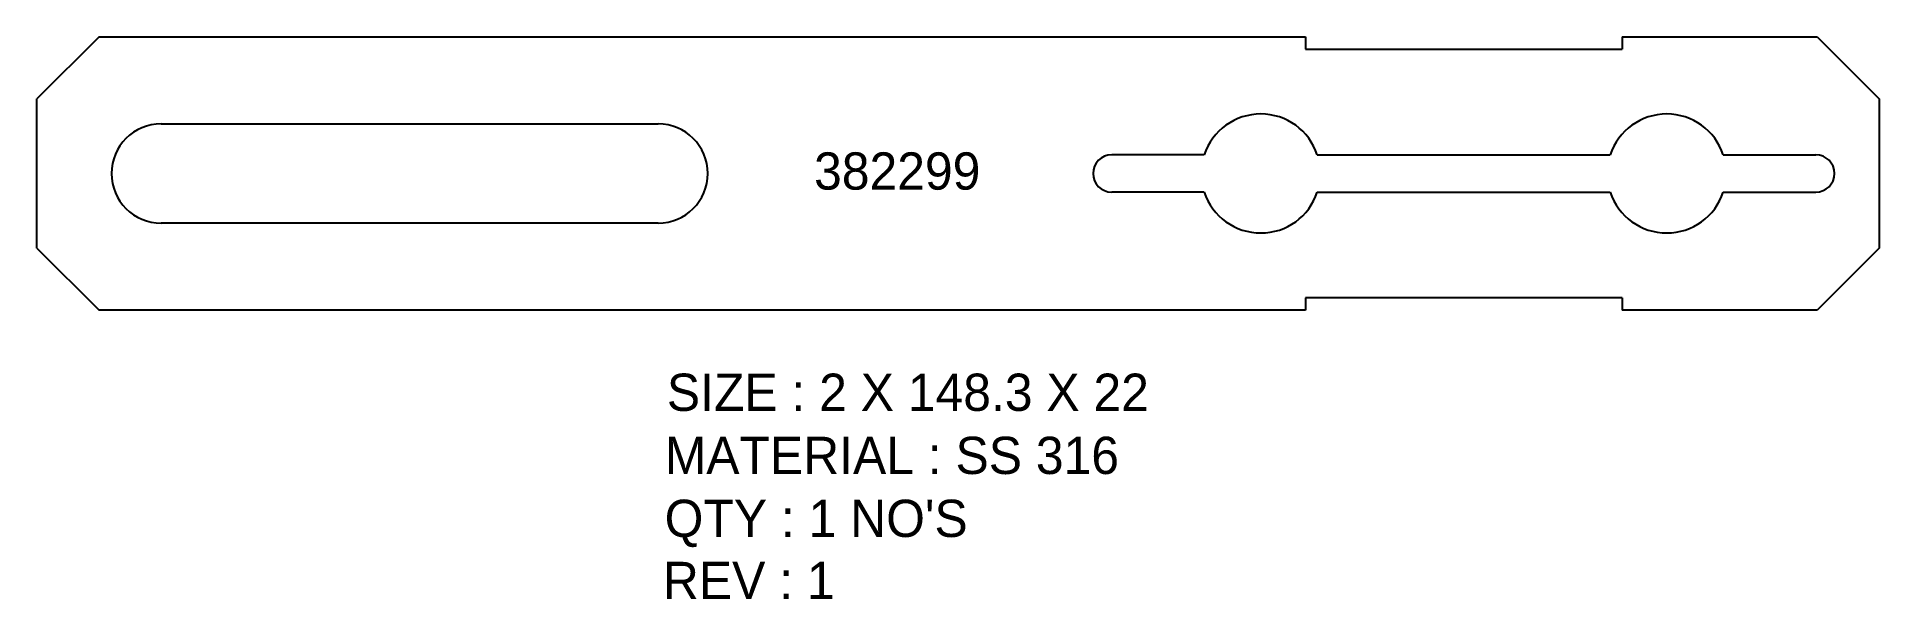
# Model space of a CAD drawing. Header units: inches. Extents: x 1949 to 2097, y -428 to -382.
import ezdxf

# ---------------------------------------------------------------- set-up
doc = ezdxf.new("R2010")
doc.units = ezdxf.units.IN
doc.header["$MEASUREMENT"] = 0
doc.layers.add('LaserCutting', color=3, linetype='Continuous')

msp = doc.modelspace()

# ---------------------------------------------------------------- linework, layer by layer
at = {"layer": 'LaserCutting'}
for p, q in [((1953.92, -382.32), (1948.92, -387.32)), ((1953.92, -382.32), (2051.04, -382.32)), ((2051.04, -382.32), (2051.04, -383.32)), ((2076.52, -382.32), (2076.52, -383.32)), ((2076.52, -382.32), (2092.22, -382.32)), ((2092.22, -382.32), (2097.22, -387.32)), ((2051.04, -383.32), (2076.52, -383.32)), ((1948.92, -399.32), (1948.92, -387.32)), ((2097.22, -387.32), (2097.22, -399.32)), ((1958.92, -389.32), (1998.92, -389.32)), ((2042.89, -391.82), (2035.44, -391.82)), ((2051.98, -391.82), (2075.57, -391.82)), ((2084.66, -391.82), (2092.12, -391.82)), ((2042.89, -394.82), (2035.44, -394.82)), ((2051.98, -394.82), (2075.57, -394.82)), ((2084.66, -394.82), (2092.12, -394.82)), ((1998.92, -397.32), (1958.92, -397.32)), ((1948.92, -399.32), (1953.92, -404.32)), ((2097.22, -399.32), (2092.22, -404.32)), ((2076.52, -403.32), (2051.04, -403.32)), ((2051.04, -403.32), (2051.04, -404.32)), ((2076.52, -403.32), (2076.52, -404.32)), ((2051.04, -404.32), (1953.92, -404.32)), ((2092.22, -404.32), (2076.52, -404.32))]:
    msp.add_line(p, q, dxfattribs=at)
for centre, radius, start, end in [((2047.44, -393.32), 4.79, 18.2691, 161.7309), ((2080.12, -393.32), 4.79, 18.2691, 161.7309), ((1958.92, -393.32), 4, 90, 270), ((1998.92, -393.32), 4, 270, 90), ((2035.44, -393.32), 1.5, 90, 270), ((2092.12, -393.32), 1.5, 270, 90), ((2047.44, -393.32), 4.79, 198.2691, 341.7309), ((2080.12, -393.32), 4.79, 198.2691, 341.7309)]:
    msp.add_arc(centre, radius, start, end, dxfattribs=at)

# ---------------------------------------------------------------- texts
at = {"color": 7}
for s, p in [('SIZE : 2 X 148.3 X 22', (1999.63, -412.43)), ('MATERIAL : SS 316', (1999.46, -417.51)), ("QTY : 1 NO'S", (1999.45, -422.58)), ('REV : 1', (1999.31, -427.58))]:
    msp.add_text(s, height=3, dxfattribs=at).set_placement(p)
at = {"layer": 'LaserCutting', "insert": (2011.48, -391.62), "char_height": 3, "width": 37.7344, "attachment_point": 1}
msp.add_mtext('{\\fCentury Gothic|b0|i0|c0|p18;\\C1;382299}', dxfattribs=at)

doc.saveas('drawing.dxf')
